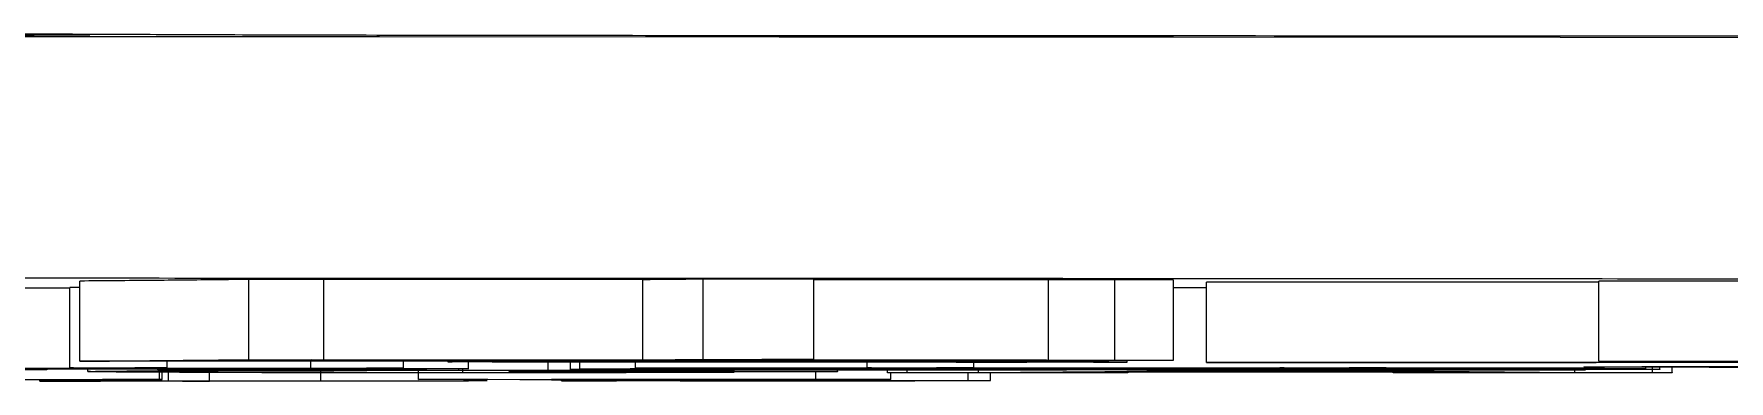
# Model space of a CAD drawing. Header units: millimetres. Extents: x 5659 to 7608, y 3628 to 5007.
# Drawn here: x 6483.69 to 6504.82, y 3721.89 to 3726.22 of the extents above; entities that cross this region are included whole.
import ezdxf

# ---------------------------------------------------------------- set-up
doc = ezdxf.new("R2010")
doc.units = ezdxf.units.MM

msp = doc.modelspace()

# ---------------------------------------------------------------- linework, layer by layer
at = {"color": 7, "linetype": 'Continuous', "lineweight": 25}
for p, q in [((6484.259, 3722.142), (6484.259, 3723.142)), ((6487.3, 3723.16), (6486.36, 3723.161)), ((6486.36, 3723.161), (6486.36, 3722.161)), ((6491.279, 3723.158), (6487.3, 3723.16)), ((6487.3, 3722.16), (6487.3, 3723.16)), ((6491.279, 3722.158), (6491.279, 3723.158)), ((6493.41, 3723.163), (6492.031, 3723.165)), ((6492.031, 3722.165), (6492.031, 3723.165)), ((6493.41, 3722.163), (6493.41, 3723.163)), ((6496.336, 3723.155), (6493.41, 3723.157)), ((6497.163, 3723.156), (6496.336, 3723.155)), ((6496.336, 3722.155), (6496.336, 3723.155)), ((6497.892, 3723.154), (6497.163, 3723.156)), ((6497.163, 3722.156), (6497.163, 3723.156)), ((6497.892, 3722.154), (6497.892, 3723.154)), ((6507.264, 3723.136), (6503.195, 3723.142)), ((6503.195, 3722.142), (6503.195, 3723.142)), ((6484.134, 3723.053), (6482.574, 3723.053)), ((6484.259, 3723.06), (6484.134, 3723.061)), ((6484.134, 3722.061), (6484.134, 3723.061)), ((6498.305, 3723.057), (6497.892, 3723.057)), ((6498.305, 3722.127), (6498.305, 3723.127)), ((6485.379, 3722.142), (6484.259, 3722.142)), ((6485.348, 3722.059), (6485.348, 3722.142)), ((6485.597, 3722.144), (6485.379, 3722.142)), ((6489.642, 3722.142), (6485.597, 3722.144)), ((6486.383, 3722.152), (6485.69, 3722.145)), ((6485.69, 3722.145), (6489.735, 3722.143)), ((6486.36, 3722.161), (6487.3, 3722.16)), ((6490.428, 3722.15), (6486.383, 3722.152)), ((6487.141, 3722.159), (6486.476, 3722.152)), ((6486.476, 3722.152), (6490.521, 3722.151)), ((6487.14, 3722.058), (6487.14, 3722.144)), ((6491.186, 3722.157), (6487.141, 3722.159)), ((6487.3, 3722.16), (6491.279, 3722.158)), ((6488.295, 3722.057), (6488.295, 3722.143)), ((6488.845, 3722.143), (6488.845, 3722.134)), ((6488.9, 3722.135), (6488.9, 3722.143)), ((6488.9, 3722.135), (6489.642, 3722.142)), ((6489.105, 3722.049), (6489.105, 3722.143)), ((6489.735, 3722.143), (6490.428, 3722.15)), ((6489.735, 3722.15), (6489.735, 3722.143)), ((6490.585, 3722.142), (6489.889, 3722.135)), ((6495.267, 3722.129), (6490.007, 3722.132)), ((6490.098, 3722.028), (6490.098, 3722.132)), ((6490.376, 3722.038), (6490.376, 3722.132)), ((6490.491, 3722.046), (6490.491, 3722.132)), ((6490.521, 3722.151), (6491.186, 3722.157)), ((6490.521, 3722.157), (6490.521, 3722.151)), ((6490.529, 3722.133), (6490.529, 3722.141)), ((6490.529, 3722.133), (6495.183, 3722.131)), ((6494.767, 3722.14), (6490.585, 3722.142)), ((6491.371, 3722.149), (6490.678, 3722.143)), ((6490.678, 3722.143), (6494.859, 3722.141)), ((6491.185, 3722.057), (6491.185, 3722.131)), ((6495.553, 3722.147), (6491.371, 3722.149)), ((6492.129, 3722.156), (6491.464, 3722.15)), ((6491.464, 3722.15), (6495.645, 3722.148)), ((6492.031, 3722.165), (6493.41, 3722.163)), ((6496.31, 3722.154), (6492.129, 3722.156)), ((6492.761, 3722.162), (6492.221, 3722.157)), ((6492.221, 3722.157), (6496.336, 3722.155)), ((6493.41, 3722.163), (6492.761, 3722.162)), ((6494.075, 3722.061), (6494.075, 3722.13)), ((6494.582, 3722.138), (6494.767, 3722.14)), ((6494.582, 3722.138), (6494.582, 3722.14)), ((6495.702, 3722.139), (6494.582, 3722.138)), ((6494.859, 3722.141), (6495.553, 3722.147)), ((6494.859, 3722.147), (6494.859, 3722.141)), ((6495.183, 3722.131), (6495.183, 3722.138)), ((6495.404, 3722.06), (6495.404, 3722.138)), ((6495.645, 3722.155), (6495.645, 3722.148)), ((6495.645, 3722.148), (6496.31, 3722.154)), ((6496.336, 3722.155), (6497.163, 3722.156)), ((6496.75, 3722.138), (6497.086, 3722.138)), ((6497.163, 3722.156), (6497.892, 3722.154)), ((6497.892, 3722.154), (6497.176, 3722.153)), ((6497.317, 3722.13), (6497.317, 3722.153)), ((6498.354, 3722.126), (6498.305, 3722.127)), ((6503.339, 3722.14), (6503.195, 3722.142)), ((6503.195, 3722.142), (6507.264, 3722.136)), ((6507.02, 3722.135), (6504.816, 3722.139)), ((6480.494, 3722.05), (6487.486, 3722.05)), ((6482.17, 3722.053), (6484.192, 3722.053)), ((6487.14, 3722.052), (6482.285, 3722.052)), ((6483.788, 3722.049), (6482.401, 3722.049)), ((6482.829, 3721.913), (6485.25, 3721.914)), ((6483.846, 3722.035), (6483.152, 3722.034)), ((6483.499, 3722.046), (6483.788, 3722.049)), ((6484.537, 3721.896), (6483.686, 3721.912)), ((6483.761, 3721.895), (6483.761, 3721.91)), ((6483.798, 3721.894), (6483.761, 3721.895)), ((6483.761, 3721.895), (6484.121, 3721.895)), ((6483.788, 3722.046), (6487.371, 3722.046)), ((6489.105, 3721.895), (6483.798, 3721.894)), ((6485.232, 3722.045), (6483.846, 3722.045)), ((6483.846, 3722.045), (6483.846, 3722.035)), ((6484.121, 3721.895), (6484.121, 3721.904)), ((6484.134, 3722.061), (6485.348, 3722.059)), ((6484.357, 3722.013), (6484.357, 3722.045)), ((6484.51, 3721.912), (6485.362, 3721.896)), ((6489.105, 3722.049), (6484.886, 3722.049)), ((6485.287, 3721.913), (6484.926, 3721.913)), ((6485.348, 3722.059), (6484.944, 3722.058)), ((6484.944, 3722.058), (6484.944, 3722.053)), ((6484.944, 3722.053), (6487.14, 3722.053)), ((6485.232, 3722.035), (6485.232, 3722.045)), ((6485.926, 3722.036), (6485.232, 3722.035)), ((6485.25, 3721.914), (6485.25, 3722.035)), ((6485.25, 3721.914), (6485.287, 3721.913)), ((6485.287, 3721.913), (6485.287, 3722.035)), ((6485.362, 3721.896), (6485.362, 3722.035)), ((6485.874, 3721.895), (6485.874, 3722.035)), ((6485.874, 3721.895), (6487.265, 3721.896)), ((6487.429, 3722.045), (6485.926, 3722.045)), ((6485.926, 3722.045), (6485.926, 3722.036)), ((6485.926, 3722.035), (6485.926, 3722.036)), ((6485.926, 3722.035), (6485.926, 3722.035)), ((6487.14, 3722.053), (6487.14, 3722.058)), ((6487.14, 3722.058), (6488.295, 3722.057)), ((6487.891, 3722.052), (6487.14, 3722.051)), ((6487.14, 3722.051), (6487.14, 3722.052)), ((6487.265, 3721.896), (6487.265, 3722.033)), ((6487.371, 3722.046), (6487.371, 3722.049)), ((6487.371, 3722.046), (6487.775, 3722.047)), ((6487.429, 3722.036), (6487.429, 3722.045)), ((6487.486, 3722.05), (6487.486, 3722.052)), ((6487.486, 3722.05), (6488.18, 3722.051)), ((6487.775, 3722.047), (6487.775, 3722.049)), ((6487.775, 3722.047), (6488.584, 3722.045)), ((6488.295, 3722.057), (6487.833, 3722.056)), ((6487.833, 3722.056), (6487.835, 3722.056)), ((6487.891, 3722.052), (6487.891, 3722.057)), ((6488.18, 3722.051), (6488.18, 3722.057)), ((6488.18, 3722.051), (6489.105, 3722.049)), ((6488.584, 3722.045), (6488.18, 3722.045)), ((6488.18, 3722.045), (6488.18, 3722.036)), ((6488.182, 3722.035), (6488.182, 3722.045)), ((6488.479, 3721.914), (6488.479, 3722.045)), ((6488.479, 3721.914), (6493.436, 3721.917)), ((6488.547, 3721.914), (6488.479, 3721.914)), ((6488.799, 3721.914), (6488.547, 3721.914)), ((6488.584, 3722.045), (6488.584, 3722.049)), ((6488.983, 3722.029), (6488.983, 3722.049)), ((6489.034, 3722), (6489.034, 3722.049)), ((6489.066, 3721.9), (6489.336, 3721.9)), ((6489.336, 3721.9), (6489.105, 3721.895)), ((6490.933, 3721.898), (6489.344, 3721.913)), ((6489.613, 3722.011), (6489.613, 3722.012)), ((6489.613, 3722.012), (6493.706, 3722.012)), ((6490.098, 3722.011), (6489.613, 3722.011)), ((6490.153, 3721.914), (6490.843, 3721.907)), ((6490.263, 3721.896), (6490.263, 3721.904)), ((6490.263, 3721.896), (6490.565, 3721.897)), ((6490.33, 3721.896), (6490.263, 3721.896)), ((6495.487, 3721.898), (6490.33, 3721.896)), ((6490.434, 3722.038), (6490.376, 3722.038)), ((6491.012, 3722.045), (6490.491, 3722.046)), ((6490.491, 3722.046), (6494.132, 3722.046)), ((6491.935, 3721.915), (6490.519, 3721.915)), ((6490.565, 3721.897), (6490.565, 3721.901)), ((6490.843, 3721.907), (6490.843, 3721.915)), ((6490.843, 3721.907), (6492.309, 3721.908)), ((6490.895, 3722.028), (6490.895, 3722.046)), ((6492.374, 3721.907), (6490.908, 3721.906)), ((6490.908, 3721.906), (6491.742, 3721.898)), ((6491.069, 3722.003), (6491.069, 3722.009)), ((6491.647, 3722.033), (6491.127, 3722.034)), ((6491.127, 3722.034), (6496.56, 3722.034)), ((6491.647, 3722.056), (6491.185, 3722.057)), ((6491.185, 3722.057), (6494.132, 3722.057)), ((6492.283, 3722.056), (6491.647, 3722.056)), ((6491.742, 3721.898), (6491.742, 3721.907)), ((6491.773, 3722.029), (6492.411, 3722.021)), ((6492.411, 3722.021), (6491.926, 3722.021)), ((6494.132, 3722.056), (6492.283, 3722.056)), ((6492.286, 3721.897), (6492.286, 3721.907)), ((6492.286, 3721.897), (6493.599, 3721.898)), ((6494.537, 3722.046), (6492.399, 3722.046)), ((6492.411, 3722.046), (6492.411, 3722.021)), ((6492.411, 3722.009), (6492.411, 3722)), ((6493.047, 3721.91), (6492.981, 3721.911)), ((6492.981, 3721.911), (6493.283, 3721.911)), ((6503.032, 3722.034), (6493.034, 3722.034)), ((6493.283, 3721.911), (6493.938, 3721.905)), ((6493.706, 3722.011), (6493.301, 3722.011)), ((6493.436, 3721.917), (6493.436, 3722.011)), ((6493.436, 3721.917), (6494.368, 3721.913)), ((6493.497, 3722.04), (6496.56, 3722.04)), ((6493.959, 3722.039), (6493.497, 3722.04)), ((6493.636, 3721.904), (6493.592, 3721.905)), ((6493.599, 3721.898), (6493.599, 3721.905)), ((6493.938, 3721.905), (6493.636, 3721.904)), ((6493.706, 3722.012), (6493.706, 3722.034)), ((6493.706, 3722.012), (6493.706, 3722.011)), ((6494.595, 3722.039), (6493.959, 3722.039)), ((6494.075, 3722.061), (6495.404, 3722.06)), ((6494.132, 3722.046), (6494.132, 3722.056)), ((6494.368, 3721.913), (6494.139, 3721.913)), ((6494.329, 3722), (6494.329, 3722.034)), ((6494.329, 3721.998), (6494.329, 3722)), ((6494.329, 3722), (6494.572, 3722)), ((6497.323, 3721.998), (6494.329, 3721.998)), ((6494.368, 3721.913), (6494.368, 3721.998)), ((6494.572, 3722), (6494.572, 3722.034)), ((6496.56, 3722.039), (6494.595, 3722.039)), ((6495.404, 3722.06), (6494.941, 3722.059)), ((6494.941, 3722.059), (6494.941, 3722.057)), ((6494.941, 3722.057), (6499.276, 3722.057)), ((6499.276, 3722.056), (6494.941, 3722.056)), ((6494.941, 3722.056), (6494.941, 3722.053)), ((6499.276, 3722.053), (6494.941, 3722.053)), ((6494.941, 3722.053), (6494.941, 3722.05)), ((6494.941, 3722.053), (6499.276, 3722.053)), ((6494.941, 3722.05), (6499.276, 3722.05)), ((6499.276, 3722.049), (6494.941, 3722.049)), ((6494.941, 3722.049), (6494.941, 3722.046)), ((6494.941, 3722.046), (6499.276, 3722.046)), ((6495.335, 3721.903), (6495.335, 3721.998)), ((6495.335, 3721.903), (6495.611, 3721.903)), ((6495.462, 3722.002), (6495.462, 3722.034)), ((6495.462, 3722.002), (6498.614, 3722.028)), ((6495.611, 3721.903), (6495.487, 3721.898)), ((6498.698, 3722.046), (6495.577, 3722.046)), ((6495.611, 3721.903), (6495.611, 3721.998)), ((6497.08, 3722.01), (6496.352, 3722.003)), ((6496.502, 3722.045), (6496.502, 3722.046)), ((6496.502, 3722.045), (6497.831, 3722.044)), ((6496.56, 3722.034), (6496.56, 3722.039)), ((6500.715, 3722.01), (6497.08, 3722.01)), ((6497.08, 3722), (6497.08, 3722.01)), ((6497.08, 3722), (6497.323, 3722)), ((6498.938, 3722.025), (6497.242, 3722.011)), ((6497.242, 3722.011), (6500.634, 3722.011)), ((6497.831, 3722.044), (6497.311, 3722.043)), ((6497.311, 3722.043), (6497.311, 3722.04)), ((6497.311, 3722.04), (6498.871, 3722.04)), ((6500.605, 3722.039), (6497.311, 3722.039)), ((6497.311, 3722.039), (6497.311, 3722.034)), ((6497.311, 3722.034), (6500.952, 3722.034)), ((6497.323, 3722), (6497.323, 3722.01)), ((6497.323, 3722), (6497.323, 3721.998)), ((6497.831, 3722.044), (6497.831, 3722.046)), ((6498.614, 3722.028), (6498.614, 3722.034)), ((6498.614, 3722.028), (6499.825, 3722.029)), ((6498.871, 3722.04), (6498.871, 3722.049)), ((6498.871, 3722.04), (6499.565, 3722.041)), ((6499.019, 3722.025), (6498.938, 3722.025)), ((6500.634, 3722.011), (6499.019, 3722.025)), ((6503.783, 3722.046), (6499.045, 3722.046)), ((6499.218, 3722.061), (6500.547, 3722.06)), ((6499.276, 3722.053), (6499.276, 3722.056)), ((6499.276, 3722.05), (6499.276, 3722.053)), ((6499.276, 3722.046), (6499.276, 3722.049)), ((6499.565, 3722.041), (6500.605, 3722.039)), ((6499.825, 3722.029), (6499.825, 3722.034)), ((6499.825, 3722.029), (6502.896, 3722.002)), ((6500.547, 3722.06), (6500.085, 3722.059)), ((6500.085, 3722.059), (6500.085, 3722.057)), ((6500.085, 3722.057), (6501.414, 3722.057)), ((6503.263, 3722.056), (6500.085, 3722.056)), ((6500.085, 3722.056), (6500.085, 3722.046)), ((6500.085, 3722.046), (6501.472, 3722.046)), ((6500.631, 3722), (6500.631, 3722.01)), ((6500.631, 3721.998), (6500.631, 3722)), ((6500.631, 3722), (6500.955, 3722)), ((6504.11, 3721.998), (6500.631, 3721.998)), ((6501.521, 3722.002), (6500.715, 3722.01)), ((6500.952, 3722.034), (6500.952, 3722.046)), ((6500.952, 3722.034), (6501.819, 3722.036)), ((6500.955, 3722), (6500.955, 3722.007)), ((6501.414, 3722.057), (6502.165, 3722.059)), ((6501.472, 3722.046), (6501.472, 3722.056)), ((6501.472, 3722.046), (6502.454, 3722.049)), ((6501.819, 3722.036), (6503.032, 3722.034)), ((6502.165, 3722.059), (6503.263, 3722.056)), ((6502.454, 3722.049), (6502.454, 3722.056)), ((6502.454, 3722.049), (6503.783, 3722.046)), ((6502.896, 3722.002), (6502.896, 3722.034)), ((6503.263, 3722.056), (6503.263, 3722.069)), ((6503.783, 3722.046), (6503.783, 3722.067)), ((6503.867, 3722), (6503.867, 3722.067)), ((6503.867, 3722), (6504.11, 3722)), ((6503.957, 3722.041), (6503.957, 3722.066)), ((6503.957, 3722.041), (6503.957, 3722.04)), ((6504.11, 3722), (6504.11, 3722.066)), ((6504.11, 3722), (6504.11, 3721.998))]:
    msp.add_line(p, q, dxfattribs=at)
at = {"color": 7, "linetype": 'Continuous', "lineweight": 25, "flags": 128}
for points in [[(6548.514, 3726.072), (6547.107, 3726.082), (6545.363, 3726.092), (6543.288, 3726.102), (6540.895, 3726.111), (6538.193, 3726.121), (6535.198, 3726.129), (6531.924, 3726.137), (6528.387, 3726.145), (6524.605, 3726.152), (6520.597, 3726.159), (6516.382, 3726.165), (6511.982, 3726.17), (6507.419, 3726.175), (6502.715, 3726.179), (6497.894, 3726.182), (6492.979, 3726.184), (6487.996, 3726.186), (6482.969, 3726.187), (6477.923, 3726.187), (6472.884, 3726.186), (6467.875, 3726.185), (6462.924, 3726.183), (6458.053, 3726.18)], [(6482.862, 3726.218), (6483.689, 3726.216), (6484.208, 3726.213), (6484.385, 3726.211)], [(6484.385, 3726.211), (6484.208, 3726.208), (6483.689, 3726.205), (6482.862, 3726.203)], [(6503.008, 3722.072), (6503.194, 3722.074), (6503.732, 3722.076), (6504.571, 3722.078), (6505.628, 3722.079), (6506.8, 3722.08), (6507.972, 3722.079), (6509.029, 3722.078), (6509.868, 3722.076), (6510.407, 3722.074), (6510.592, 3722.072), (6510.407, 3722.069), (6509.868, 3722.067), (6509.029, 3722.065), (6507.972, 3722.064), (6506.8, 3722.064), (6505.628, 3722.064), (6504.571, 3722.065), (6503.732, 3722.067), (6503.194, 3722.069), (6503.008, 3722.072)], [(6503.829, 3722.072), (6504.008, 3722.074), (6504.524, 3722.076), (6505.315, 3722.077), (6506.284, 3722.078), (6507.316, 3722.078), (6508.286, 3722.077), (6509.076, 3722.076), (6509.592, 3722.074), (6509.772, 3722.072), (6509.592, 3722.07), (6509.076, 3722.068), (6508.286, 3722.066), (6507.316, 3722.065), (6506.284, 3722.065), (6505.315, 3722.066), (6504.524, 3722.068), (6504.008, 3722.07), (6503.829, 3722.072)]]:
    msp.add_lwpolyline(points, dxfattribs=at)
at = {"color": 7, "linetype": 'Continuous', "lineweight": 25}
for points, knots in [([(6484.989, 3726.215), (6484.725, 3726.216), (6484.184, 3726.219), (6482.766, 3726.222), (6481.049, 3726.223), (6479.185, 3726.224), (6477.321, 3726.223), (6475.605, 3726.222), (6474.186, 3726.219), (6473.645, 3726.216), (6473.381, 3726.215)], [0, 0, 0, 0, 0.122089, 0.25, 0.377911, 0.5, 0.622089, 0.75, 0.877911, 1, 1, 1, 1]), ([(6493.319, 3726.2), (6492.416, 3726.201), (6490.579, 3726.202), (6488.165, 3726.205), (6486.175, 3726.21), (6485.38, 3726.213), (6484.989, 3726.215)], [0, 0, 0, 0, 0.245796, 0.5, 0.754204, 1, 1, 1, 1]), ([(6556.911, 3726.064), (6556.384, 3726.07), (6555.322, 3726.081), (6552.783, 3726.096), (6549.514, 3726.112), (6545.451, 3726.127), (6540.64, 3726.141), (6535.147, 3726.154), (6529.053, 3726.166), (6522.45, 3726.176), (6515.471, 3726.185), (6508.229, 3726.192), (6500.852, 3726.197), (6495.815, 3726.199), (6493.319, 3726.2)], [0, 0, 0, 0, 0.0799588, 0.1613715, 0.2441424, 0.3288926, 0.4142166, 0.5, 0.5857784, 0.6711024, 0.7558576, 0.8386237, 0.9200388, 1, 1, 1, 1]), ([(6410.74, 3723.037), (6410.787, 3723.04), (6410.894, 3723.048), (6411.764, 3723.061), (6413.245, 3723.075), (6415.42, 3723.088), (6418.25, 3723.102), (6421.764, 3723.115), (6425.918, 3723.127), (6430.662, 3723.138), (6435.923, 3723.148), (6441.615, 3723.157), (6447.638, 3723.164), (6453.861, 3723.171), (6460.227, 3723.175), (6466.579, 3723.178), (6472.918, 3723.18), (6479.185, 3723.181), (6485.452, 3723.18), (6491.791, 3723.178), (6498.144, 3723.175), (6504.509, 3723.171), (6510.733, 3723.164), (6516.755, 3723.157), (6522.447, 3723.148), (6527.708, 3723.138), (6532.452, 3723.127), (6536.606, 3723.115), (6540.12, 3723.102), (6542.95, 3723.088), (6545.126, 3723.075), (6546.607, 3723.061), (6547.478, 3723.048), (6547.585, 3723.04), (6547.633, 3723.037)], [0, 0, 0, 0, 0.023828, 0.053273, 0.084485, 0.115699, 0.147957, 0.180726, 0.213842, 0.247136, 0.28043, 0.313546, 0.346314, 0.378573, 0.409785, 0.440999, 0.470442, 0.499888, 0.529332, 0.558778, 0.58999, 0.621203, 0.653462, 0.68623, 0.719347, 0.752641, 0.785934, 0.819051, 0.851819, 0.884078, 0.915289, 0.946503, 0.975948, 1, 1, 1, 1]), ([(6486.36, 3723.161), (6486.228, 3723.16), (6485.853, 3723.156), (6485.164, 3723.149), (6484.561, 3723.144), (6484.259, 3723.142)], [0, 0, 0, 0, 0.212583, 0.606196, 1, 1, 1, 1]), ([(6492.031, 3723.165), (6491.968, 3723.165), (6491.843, 3723.163), (6491.594, 3723.161), (6491.4, 3723.159), (6491.279, 3723.158)], [0, 0, 0, 0, 0.272745, 0.545491, 1, 1, 1, 1]), ([(6503.195, 3723.128), (6502.309, 3723.128), (6500.715, 3723.126), (6499.046, 3723.127), (6498.305, 3723.127)], [0, 0, 0, 0, 0.55606, 1, 1, 1, 1]), ([(6484.259, 3722.142), (6484.424, 3722.143), (6484.894, 3722.147), (6485.616, 3722.154), (6486.112, 3722.159), (6486.36, 3722.161)], [0, 0, 0, 0, 0.212581, 0.606192, 1, 1, 1, 1]), ([(6490.007, 3722.132), (6489.812, 3722.132), (6489.488, 3722.132), (6489.109, 3722.133), (6488.9, 3722.133), (6488.819, 3722.134), (6488.87, 3722.135), (6488.9, 3722.135)], [0, 0, 0, 0, 0.2631806, 0.4361155, 0.6100885, 0.7625762, 1, 1, 1, 1]), ([(6489.889, 3722.135), (6489.862, 3722.135), (6489.833, 3722.135), (6489.875, 3722.135), (6489.878, 3722.135)], [0, 0, 0, 0, 0.9326989, 1, 1, 1, 1]), ([(6489.931, 3722.134), (6489.969, 3722.134), (6490.058, 3722.134), (6490.277, 3722.134), (6490.447, 3722.133), (6490.529, 3722.133)], [0, 0, 0, 0, 0.2728768, 0.6483328, 1, 1, 1, 1]), ([(6491.279, 3722.158), (6491.353, 3722.158), (6491.501, 3722.16), (6491.754, 3722.162), (6491.925, 3722.164), (6492.031, 3722.165)], [0, 0, 0, 0, 0.272744, 0.545492, 1, 1, 1, 1]), ([(6495.183, 3722.131), (6495.273, 3722.131), (6495.437, 3722.131), (6495.665, 3722.131), (6495.844, 3722.132), (6496.104, 3722.132), (6496.319, 3722.135), (6496.582, 3722.137), (6496.75, 3722.138)], [0, 0, 0, 0, 0.07162, 0.1296989, 0.1878581, 0.251244, 0.5231342, 1, 1, 1, 1]), ([(6497.317, 3722.13), (6497.153, 3722.13), (6496.875, 3722.129), (6496.288, 3722.129), (6495.758, 3722.129), (6495.409, 3722.129), (6495.267, 3722.129)], [0, 0, 0, 0, 0.312528, 0.530177, 0.809183, 1, 1, 1, 1]), ([(6497.176, 3722.153), (6497.028, 3722.152), (6496.731, 3722.149), (6496.221, 3722.144), (6495.895, 3722.141), (6495.702, 3722.139)], [0, 0, 0, 0, 0.289148, 0.578294, 1, 1, 1, 1]), ([(6497.086, 3722.138), (6497.016, 3722.137), (6496.883, 3722.136), (6496.746, 3722.134), (6496.852, 3722.132), (6497.109, 3722.131), (6497.287, 3722.131), (6497.317, 3722.13)], [0, 0, 0, 0, 0.288401, 0.554678, 0.756949, 0.959056, 1, 1, 1, 1]), ([(6498.305, 3722.127), (6498.974, 3722.127), (6500.226, 3722.127), (6502.042, 3722.127), (6504.085, 3722.129), (6505.742, 3722.132), (6506.692, 3722.134), (6507.02, 3722.135)], [0, 0, 0, 0, 0.198997, 0.37265, 0.545625, 0.843257, 1, 1, 1, 1]), ([(6507.867, 3722.134), (6507.444, 3722.133), (6506.378, 3722.13), (6504.155, 3722.127), (6501.214, 3722.125), (6499.305, 3722.126), (6498.354, 3722.126)], [0, 0, 0, 0, 0.185716, 0.467958, 0.734859, 1, 1, 1, 1]), ([(6504.816, 3722.139), (6504.679, 3722.139), (6504.405, 3722.139), (6503.916, 3722.14), (6503.551, 3722.14), (6503.339, 3722.14)], [0, 0, 0, 0, 0.296385, 0.592978, 1, 1, 1, 1]), ([(6484.886, 3722.049), (6484.763, 3722.049), (6484.517, 3722.048), (6484.143, 3722.047), (6483.928, 3722.046), (6483.788, 3722.046)], [0, 0, 0, 0, 0.2597624, 0.5194021, 1, 1, 1, 1]), ([(6484.121, 3721.895), (6484.21, 3721.895), (6484.334, 3721.895), (6484.468, 3721.895), (6484.525, 3721.895), (6484.548, 3721.896), (6484.541, 3721.896), (6484.537, 3721.896)], [0, 0, 0, 0, 0.36734, 0.515297, 0.663697, 0.845087, 1, 1, 1, 1]), ([(6484.191, 3722.054), (6484.19, 3722.055), (6484.189, 3722.056), (6484.181, 3722.058), (6484.152, 3722.06), (6484.134, 3722.061)], [0, 0, 0, 0, 0.167053, 0.501629, 1, 1, 1, 1]), ([(6484.357, 3722.013), (6484.385, 3722.015), (6484.458, 3722.018), (6485.212, 3722.023), (6486.363, 3722.026), (6487.441, 3722.028), (6488.363, 3722.029), (6488.88, 3722.029), (6488.983, 3722.029)], [0, 0, 0, 0, 0.211208, 0.543916, 0.70607, 0.836311, 0.967456, 1, 1, 1, 1]), ([(6489.028, 3721.998), (6488.441, 3721.999), (6487.449, 3721.999), (6486.275, 3722.001), (6485.24, 3722.004), (6484.505, 3722.008), (6484.403, 3722.012), (6484.357, 3722.013)], [0, 0, 0, 0, 0.187422, 0.316972, 0.445984, 0.752119, 1, 1, 1, 1]), ([(6484.926, 3721.913), (6484.854, 3721.913), (6484.74, 3721.913), (6484.611, 3721.913), (6484.536, 3721.912), (6484.502, 3721.912), (6484.508, 3721.912), (6484.51, 3721.912)], [0, 0, 0, 0, 0.311431, 0.483158, 0.654996, 0.813001, 1, 1, 1, 1]), ([(6485.362, 3721.896), (6485.372, 3721.896), (6485.388, 3721.896), (6485.465, 3721.896), (6485.575, 3721.895), (6485.717, 3721.895), (6485.823, 3721.895), (6485.874, 3721.895)], [0, 0, 0, 0, 0.226887, 0.389122, 0.551824, 0.783972, 1, 1, 1, 1]), ([(6488.932, 3722.028), (6488.694, 3722.028), (6488.221, 3722.027), (6487.471, 3722.026), (6486.665, 3722.024), (6486.028, 3722.021), (6485.741, 3722.017), (6485.713, 3722.015), (6485.699, 3722.013)], [0, 0, 0, 0, 0.087728, 0.173959, 0.328461, 0.554861, 0.777023, 1, 1, 1, 1]), ([(6485.699, 3722.013), (6485.729, 3722.012), (6485.788, 3722.009), (6486.242, 3722.005), (6486.777, 3722.002), (6487.474, 3722.001), (6488.232, 3722), (6488.779, 3722), (6489.034, 3722)], [0, 0, 0, 0, 0.254742, 0.50973, 0.682774, 0.792634, 0.903219, 1, 1, 1, 1]), ([(6485.926, 3722.035), (6486.092, 3722.035), (6486.422, 3722.035), (6486.808, 3722.035), (6487.081, 3722.035), (6487.222, 3722.035), (6487.325, 3722.035), (6487.386, 3722.035), (6487.422, 3722.035), (6487.426, 3722.036), (6487.429, 3722.036)], [0, 0, 0, 0, 0.291265, 0.577908, 0.673859, 0.770575, 0.821169, 0.872133, 0.929983, 1, 1, 1, 1]), ([(6487.197, 3722.033), (6487.163, 3722.033), (6487.097, 3722.033), (6486.799, 3722.034), (6486.402, 3722.034), (6486.08, 3722.034), (6485.926, 3722.035)], [0, 0, 0, 0, 0.215567, 0.407136, 0.716043, 1, 1, 1, 1]), ([(6488.18, 3722.036), (6488.177, 3722.035), (6488.172, 3722.035), (6487.992, 3722.034), (6487.673, 3722.033), (6487.375, 3722.033), (6487.197, 3722.033)], [0, 0, 0, 0, 0.273904, 0.481798, 0.689877, 1, 1, 1, 1]), ([(6487.265, 3721.896), (6487.512, 3721.896), (6487.989, 3721.896), (6488.537, 3721.897), (6488.906, 3721.898), (6489.007, 3721.899), (6489.066, 3721.9)], [0, 0, 0, 0, 0.254501, 0.491089, 0.704746, 1, 1, 1, 1]), ([(6487.843, 3722.054), (6487.847, 3722.054), (6487.855, 3722.053), (6487.879, 3722.052), (6487.891, 3722.052)], [0, 0, 0, 0, 0.499804, 1, 1, 1, 1]), ([(6489.344, 3721.913), (6489.328, 3721.913), (6489.303, 3721.913), (6489.222, 3721.914), (6489.124, 3721.914), (6488.977, 3721.914), (6488.868, 3721.914), (6488.799, 3721.914)], [0, 0, 0, 0, 0.243865, 0.391737, 0.541046, 0.710969, 1, 1, 1, 1]), ([(6491.926, 3722.021), (6491.718, 3722.022), (6491.415, 3722.024), (6490.641, 3722.026), (6489.849, 3722.027), (6489.233, 3722.028), (6488.932, 3722.028)], [0, 0, 0, 0, 0.421189, 0.615596, 0.812628, 1, 1, 1, 1]), ([(6488.983, 3722.029), (6489.121, 3722.029), (6489.382, 3722.029), (6489.754, 3722.029), (6489.983, 3722.028), (6490.098, 3722.028)], [0, 0, 0, 0, 0.356459, 0.676253, 1, 1, 1, 1]), ([(6491.204, 3722), (6490.924, 3722), (6490.351, 3721.999), (6489.556, 3721.999), (6489.116, 3721.998), (6489.028, 3721.998)], [0, 0, 0, 0, 0.432658, 0.887677, 1, 1, 1, 1]), ([(6489.034, 3722), (6489.374, 3722), (6489.886, 3722), (6490.504, 3722), (6490.863, 3722.001), (6491.017, 3722.002), (6491.055, 3722.003), (6491.069, 3722.003)], [0, 0, 0, 0, 0.362877, 0.547963, 0.734409, 0.906428, 1, 1, 1, 1]), ([(6490.098, 3722.028), (6490.163, 3722.028), (6490.294, 3722.028), (6490.554, 3722.028), (6490.759, 3722.028), (6490.895, 3722.028)], [0, 0, 0, 0, 0.251708, 0.503436, 1, 1, 1, 1]), ([(6491.069, 3722.009), (6491.062, 3722.009), (6491.052, 3722.009), (6490.916, 3722.01), (6490.716, 3722.011), (6490.43, 3722.011), (6490.214, 3722.011), (6490.098, 3722.011)], [0, 0, 0, 0, 0.257856, 0.422334, 0.5883, 0.779578, 1, 1, 1, 1]), ([(6490.519, 3721.915), (6490.441, 3721.915), (6490.323, 3721.914), (6490.203, 3721.914), (6490.146, 3721.914), (6490.134, 3721.914), (6490.147, 3721.914), (6490.153, 3721.914)], [0, 0, 0, 0, 0.339866, 0.516986, 0.694619, 0.862206, 1, 1, 1, 1]), ([(6490.376, 3722.038), (6490.972, 3722.039), (6492.003, 3722.04), (6493.467, 3722.042), (6494.142, 3722.044), (6494.537, 3722.046)], [0, 0, 0, 0, 0.36202, 0.626364, 1, 1, 1, 1]), ([(6495.577, 3722.046), (6495.176, 3722.045), (6494.167, 3722.042), (6492.281, 3722.039), (6490.88, 3722.038), (6490.434, 3722.038)], [0, 0, 0, 0, 0.3105248, 0.7800713, 1, 1, 1, 1]), ([(6490.565, 3721.897), (6490.655, 3721.897), (6490.781, 3721.897), (6490.902, 3721.897), (6490.95, 3721.897), (6490.954, 3721.897), (6490.939, 3721.898), (6490.933, 3721.898)], [0, 0, 0, 0, 0.37884, 0.527566, 0.676229, 0.889817, 1, 1, 1, 1]), ([(6490.895, 3722.028), (6491.026, 3722.028), (6491.28, 3722.028), (6491.586, 3722.028), (6491.713, 3722.029), (6491.773, 3722.029)], [0, 0, 0, 0, 0.356531, 0.696322, 1, 1, 1, 1]), ([(6492.399, 3722.046), (6492.232, 3722.046), (6491.915, 3722.046), (6491.451, 3722.046), (6491.158, 3722.045), (6491.012, 3722.045)], [0, 0, 0, 0, 0.35686, 0.67714, 1, 1, 1, 1]), ([(6491.848, 3722.001), (6491.777, 3722.001), (6491.613, 3722.001), (6491.381, 3722), (6491.257, 3722), (6491.204, 3722)], [0, 0, 0, 0, 0.301306, 0.696717, 1, 1, 1, 1]), ([(6493.034, 3722.034), (6492.868, 3722.034), (6492.551, 3722.034), (6492.086, 3722.034), (6491.794, 3722.033), (6491.647, 3722.033)], [0, 0, 0, 0, 0.35686, 0.67714, 1, 1, 1, 1]), ([(6491.742, 3721.898), (6491.762, 3721.898), (6491.792, 3721.898), (6491.892, 3721.898), (6492.011, 3721.897), (6492.147, 3721.897), (6492.243, 3721.897), (6492.286, 3721.897)], [0, 0, 0, 0, 0.271137, 0.427796, 0.584166, 0.818016, 1, 1, 1, 1]), ([(6492.411, 3722), (6492.367, 3722), (6492.28, 3722), (6492.117, 3722), (6491.968, 3722.001), (6491.868, 3722.001), (6491.848, 3722.001)], [0, 0, 0, 0, 0.252541, 0.505388, 0.89895, 1, 1, 1, 1]), ([(6494.139, 3721.913), (6493.949, 3721.913), (6493.569, 3721.914), (6492.93, 3721.915), (6492.343, 3721.915), (6492.046, 3721.915), (6491.935, 3721.915)], [0, 0, 0, 0, 0.324948, 0.652823, 0.870839, 1, 1, 1, 1]), ([(6492.309, 3721.908), (6492.439, 3721.908), (6492.651, 3721.908), (6492.906, 3721.908), (6492.987, 3721.908), (6493.027, 3721.909)], [0, 0, 0, 0, 0.445329, 0.721777, 1, 1, 1, 1]), ([(6493.592, 3721.905), (6493.538, 3721.905), (6493.459, 3721.906), (6493.216, 3721.907), (6492.976, 3721.907), (6492.681, 3721.907), (6492.486, 3721.907), (6492.374, 3721.907)], [0, 0, 0, 0, 0.333895, 0.499037, 0.66578, 0.808284, 1, 1, 1, 1]), ([(6493.301, 3722.011), (6493.168, 3722.011), (6492.944, 3722.011), (6492.677, 3722.01), (6492.507, 3722.01), (6492.421, 3722.009), (6492.414, 3722.009), (6492.411, 3722.009)], [0, 0, 0, 0, 0.277602, 0.465557, 0.653489, 0.849158, 1, 1, 1, 1]), ([(6493.08, 3721.909), (6493.081, 3721.909), (6493.116, 3721.909), (6493.082, 3721.91), (6493.051, 3721.91), (6493.047, 3721.91)], [0, 0, 0, 0, 0.02619, 0.843378, 1, 1, 1, 1]), ([(6493.599, 3721.898), (6493.89, 3721.898), (6494.39, 3721.899), (6494.906, 3721.9), (6495.217, 3721.901), (6495.293, 3721.902), (6495.335, 3721.903)], [0, 0, 0, 0, 0.295552, 0.509146, 0.721996, 1, 1, 1, 1]), ([(6494.132, 3722.057), (6494.131, 3722.058), (6494.128, 3722.058), (6494.113, 3722.06), (6494.089, 3722.06), (6494.075, 3722.061)], [0, 0, 0, 0, 0.279578, 0.559168, 1, 1, 1, 1]), ([(6494.572, 3722), (6494.695, 3722), (6494.905, 3722), (6495.161, 3722), (6495.346, 3722.001), (6495.421, 3722.001), (6495.453, 3722.001), (6495.462, 3722.002)], [0, 0, 0, 0, 0.268165, 0.456817, 0.645375, 0.906381, 1, 1, 1, 1]), ([(6496.352, 3722.003), (6496.341, 3722.003), (6496.32, 3722.003), (6496.287, 3722.002), (6496.277, 3722.002), (6496.271, 3722.002)], [0, 0, 0, 0, 0.25022, 0.500508, 1, 1, 1, 1]), ([(6496.271, 3722.002), (6496.28, 3722.001), (6496.294, 3722.001), (6496.372, 3722), (6496.469, 3722), (6496.623, 3722), (6496.834, 3722), (6496.995, 3722), (6497.08, 3722)], [0, 0, 0, 0, 0.284135, 0.450473, 0.560568, 0.671794, 0.825494, 1, 1, 1, 1]), ([(6496.56, 3722.04), (6496.558, 3722.04), (6496.554, 3722.042), (6496.538, 3722.043), (6496.514, 3722.045), (6496.502, 3722.045)], [0, 0, 0, 0, 0.3931299, 0.6965162, 1, 1, 1, 1]), ([(6502.917, 3722.039), (6502.306, 3722.039), (6501.08, 3722.04), (6499.574, 3722.043), (6498.956, 3722.045), (6498.698, 3722.046)], [0, 0, 0, 0, 0.367157, 0.736287, 1, 1, 1, 1]), ([(6499.045, 3722.046), (6499.533, 3722.045), (6500.646, 3722.042), (6502.484, 3722.041), (6503.647, 3722.041), (6503.957, 3722.041)], [0, 0, 0, 0, 0.364385, 0.830851, 1, 1, 1, 1]), ([(6499.276, 3722.057), (6499.275, 3722.058), (6499.273, 3722.058), (6499.259, 3722.06), (6499.234, 3722.061), (6499.218, 3722.061)], [0, 0, 0, 0, 0.270825, 0.541657, 1, 1, 1, 1]), ([(6500.955, 3722), (6501.041, 3722), (6501.182, 3722), (6501.35, 3722), (6501.458, 3722), (6501.531, 3722), (6501.582, 3722), (6501.594, 3722.001), (6501.602, 3722.001)], [0, 0, 0, 0, 0.2571295, 0.4181259, 0.5154186, 0.6135569, 0.7719613, 1, 1, 1, 1]), ([(6501.602, 3722.001), (6501.601, 3722.001), (6501.598, 3722.001), (6501.583, 3722.002), (6501.546, 3722.002), (6501.521, 3722.002)], [0, 0, 0, 0, 0.25103, 0.502225, 1, 1, 1, 1]), ([(6502.896, 3722.002), (6502.938, 3722.001), (6503.022, 3722.001), (6503.208, 3722), (6503.469, 3722), (6503.695, 3722), (6503.83, 3722), (6503.867, 3722)], [0, 0, 0, 0, 0.2538701, 0.5095964, 0.7152017, 0.9203422, 1, 1, 1, 1]), ([(6503.957, 3722.04), (6503.832, 3722.04), (6503.58, 3722.04), (6503.265, 3722.04), (6503.04, 3722.039), (6502.947, 3722.039), (6502.922, 3722.039), (6502.917, 3722.039)], [0, 0, 0, 0, 0.282135, 0.566109, 0.757606, 0.950164, 1, 1, 1, 1])]:
    msp.add_open_spline(points, degree=3, knots=knots, dxfattribs=at)

doc.saveas('drawing.dxf')
